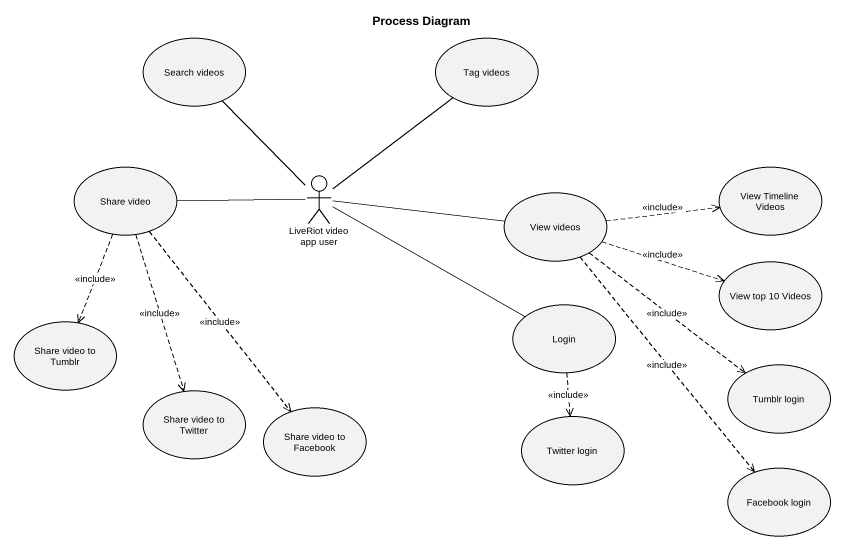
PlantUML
@startuml
title Process Diagram
usecase "Search videos" as Search_videos
usecase "Tag videos" as Tag_videos
usecase "Share video" as Share_video
actor "LiveRiot video app user" as LiveRiot_video_app_user
usecase "View Timeline Videos" as View_Timeline_Videos
usecase "View videos" as View_videos
usecase "View top 10 Videos" as View_top_10_Videos
usecase "Share video to Tumblr" as Share_video_to_Tumblr
usecase Login
usecase "Tumblr login" as Tumblr_login
usecase "Share video to Twitter" as Share_video_to_Twitter
usecase "Share video to Facebook" as Share_video_to_Facebook
usecase "Twitter login" as Twitter_login
usecase "Facebook login" as Facebook_login
Search_videos -- LiveRiot_video_app_user
Share_video -right- LiveRiot_video_app_user
Share_video ..> Share_video_to_Tumblr : <<include>>
Share_video ..> Share_video_to_Twitter : <<include>>
Share_video ..> Share_video_to_Facebook : <<include>>
LiveRiot_video_app_user -up- Tag_videos
LiveRiot_video_app_user -right- View_videos
LiveRiot_video_app_user -right- Login
View_videos .right.> View_Timeline_Videos : <<include>>
View_videos .right.> View_top_10_Videos : <<include>>
View_videos ..> Tumblr_login : <<include>>
View_videos ..> Facebook_login : <<include>>
Login ..> Twitter_login : <<include>>
@enduml
